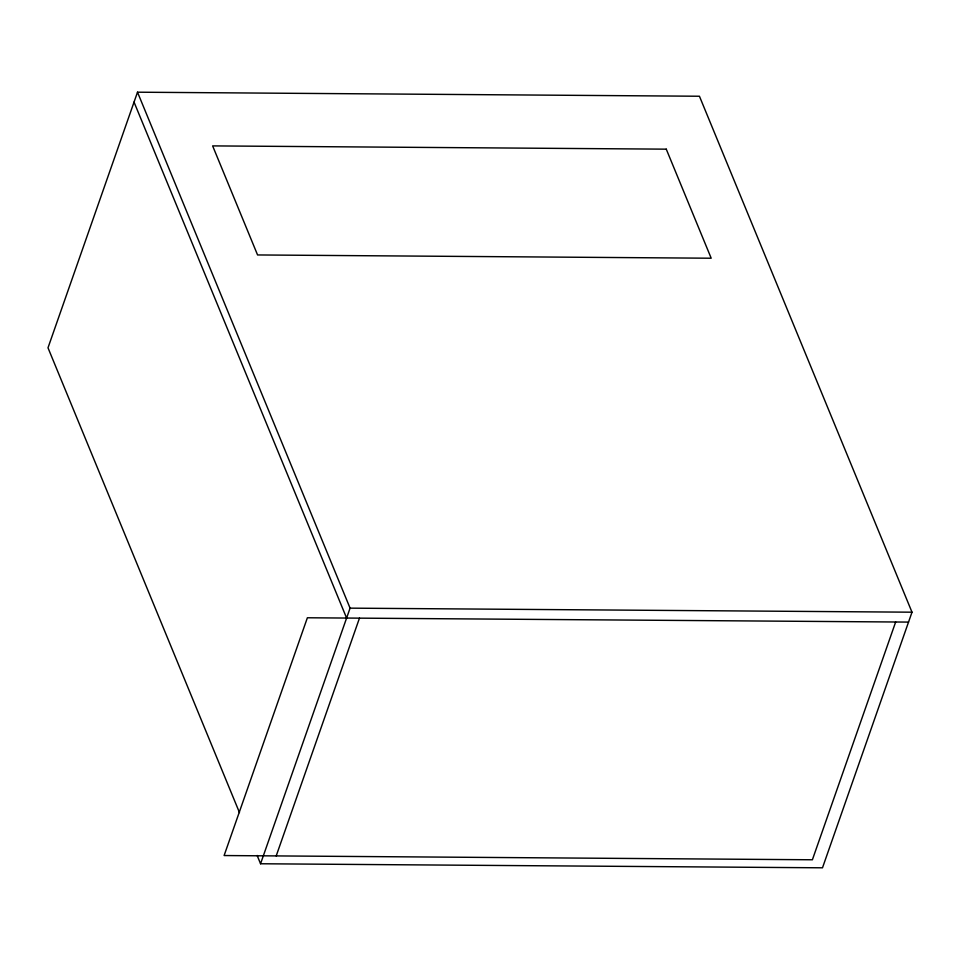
<?xml version="1.0" encoding="UTF-8"?>
<svg xmlns="http://www.w3.org/2000/svg" width="960" height="960" viewBox="0 0 960 960"><rect width="100%" height="100%" fill="white"/><g stroke="black" fill="none" stroke-linecap="round" stroke-linejoin="round"><path stroke-width="1.44" d="M257.148 855.456L260.556 863.76L822.492 867.804L912 612.192L699.444 96.24L137.508 92.196L48 347.808L239.472 812.58M260.556 863.76L350.076 608.148L137.508 92.196M276.204 855.924L359.472 618.144M895.656 622.008L812.388 859.776L224.112 855.54L307.38 617.772L908.532 622.092M350.076 608.148L912 612.192M134.04 102.108L346.608 618.048M666.264 149.16L212.64 145.896L257.568 254.952L711.192 258.216L666.264 149.16"/></g></svg>
